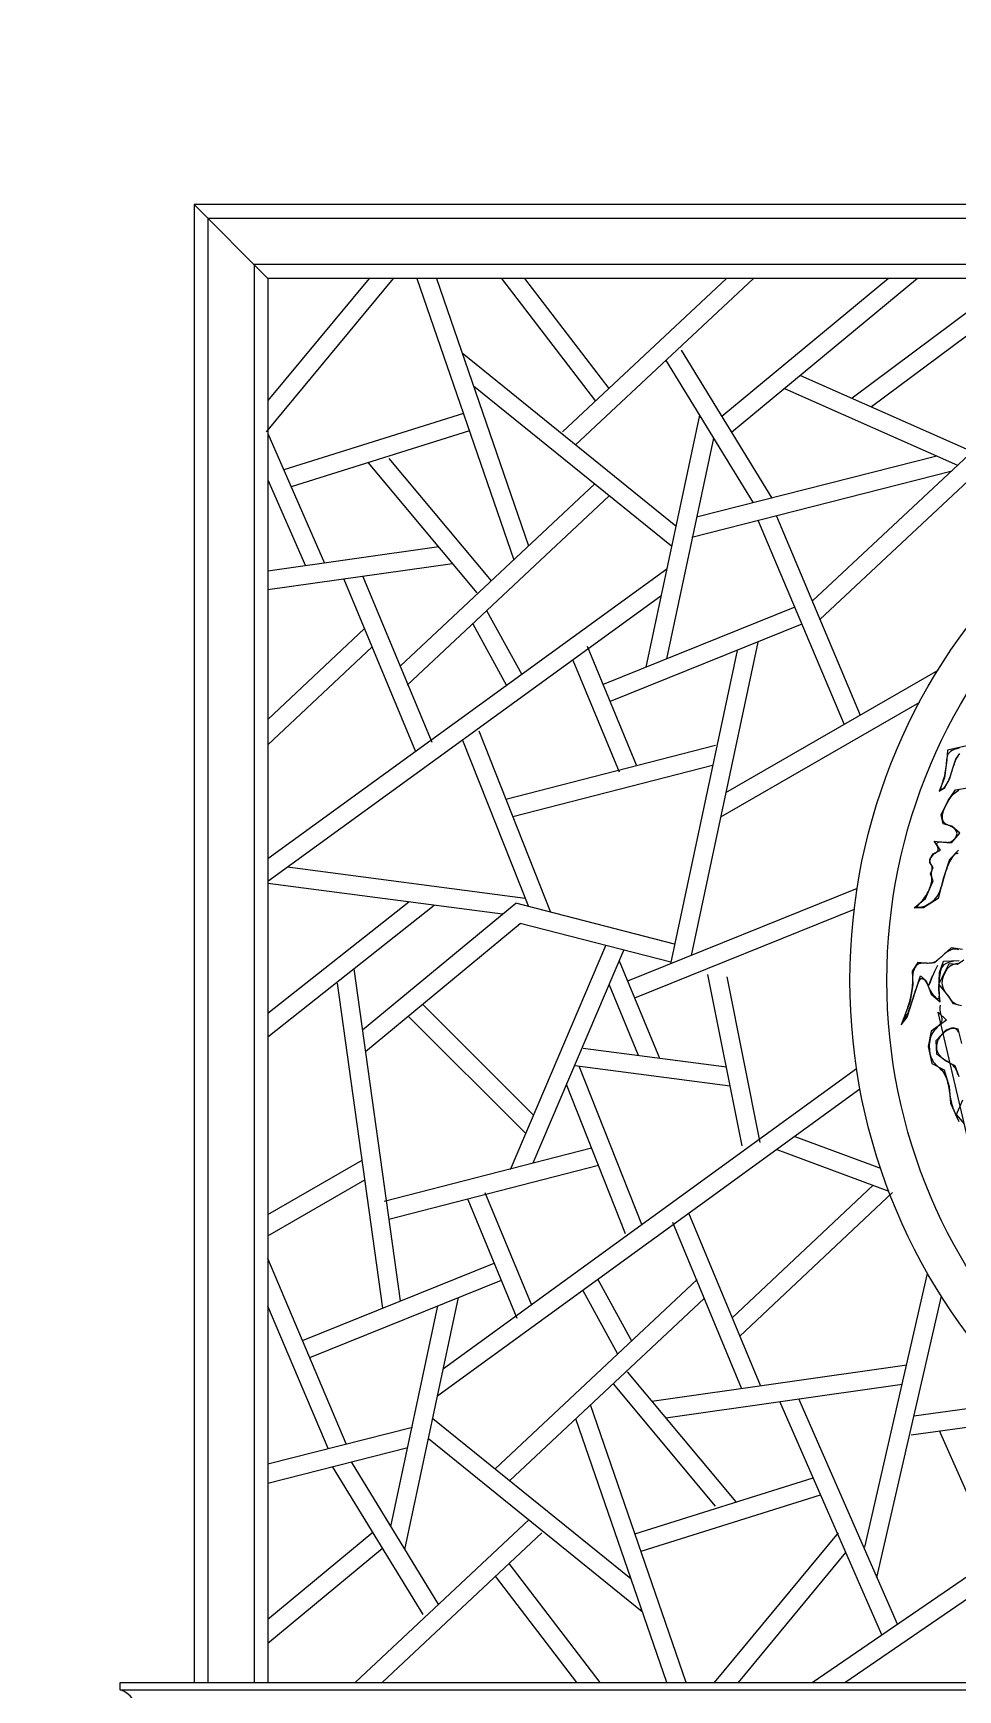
# Model space of a CAD drawing. Header units: metres. Extents: x -5582206 to 1721362, y -2047520 to 6750995.
# Drawn here: x 2381 to 3382, y 1219 to 3013 of the extents above; entities that cross this region are included whole.
import ezdxf

# ---------------------------------------------------------------- set-up
doc = ezdxf.new("R2010")
doc.units = ezdxf.units.M
for name, color, linetype in [('3', 3, 'Continuous'), ('4', 4, 'Continuous'), ('7', 7, 'Continuous')]:
    doc.layers.add(name, color=color, linetype=linetype)

msp = doc.modelspace()

# ---------------------------------------------------------------- linework, layer by layer
at = {"layer": '3'}
for p, q in [((2770.37, 2747.44), (2632.91, 2581.35)), ((2744.41, 2747.44), (2634.88, 2615.1)), ((2796.16, 2747.44), (2901.07, 2442.82)), ((2817.31, 2747.44), (2917.06, 2457.82)), ((2887.53, 2747.44), (2989.29, 2614.53)), ((2912.71, 2747.44), (3003.95, 2628.27)), ((3131.11, 2747.44), (2953.88, 2581.35)), ((3160.36, 2747.44), (2967.56, 2566.76)), ((3306.78, 2747.44), (3126.2, 2597.99)), ((3338.15, 2747.44), (3136.75, 2580.76)), ((3435.83, 2743.5), (3267.2, 2617.66)), ((3450.13, 2729.21), (3288.17, 2608.35)), ((3076.5, 2479.36), (2845.24, 2666.36)), ((3065.22, 2659.35), (3160.02, 2504.41)), ((3082.28, 2669.79), (3180.3, 2509.58)), ((3512.04, 2667.38), (3224.13, 2397.95)), ((3211.31, 2642.47), (3397.23, 2559.93)), ((3526.2, 2653.24), (3232.41, 2378.3)), ((3071.83, 2457.41), (2857.51, 2630.71)), ((3194.1, 2628.22), (3381.37, 2545.09)), ((2846.5, 2601.26), (2652.03, 2540.15)), ((3101.99, 2599.24), (3043.99, 2326.46)), ((2634.88, 2579.41), (2696.13, 2439.21)), ((2853.02, 2582.35), (2660.08, 2521.72)), ((3117.17, 2574.44), (3066.36, 2335.49)), ((2743.56, 2547.95), (2861.05, 2407.13)), ((2765.73, 2552.6), (2876.41, 2419.94)), ((3358.82, 2555.1), (3098.96, 2488.84)), ((2634.88, 2529.45), (2675.57, 2436.31)), ((3374.2, 2538.39), (3093.86, 2466.89)), ((2988.9, 2525.18), (2778.08, 2327.5)), ((3004.2, 2512.11), (2785.65, 2307.18)), ((3165.67, 2485.14), (3258.65, 2264.57)), ((3185.25, 2490.2), (3276.11, 2274.64)), ((2819.7, 2456.69), (2634.88, 2430.55)), ((2834.77, 2438.62), (2634.88, 2410.35)), ((3066.57, 2432.64), (2634.88, 2119.25)), ((2717.19, 2421.99), (2794.7, 2235.28)), ((2737.65, 2424.89), (2812.21, 2245.27)), ((3060.35, 2403.41), (2634.88, 2094.54)), ((2871.63, 2387.8), (2909.58, 2318.68)), ((3205.14, 2391.53), (2997.62, 2307.74)), ((2739.47, 2368.34), (2634.88, 2270.02)), ((2856.57, 2373.68), (2893.27, 2306.83)), ((3212.9, 2373.1), (3005.28, 2289.26)), ((3165, 2353.75), (3092.86, 2014.49)), ((2747.66, 2348.6), (2634.88, 2242.57)), ((2965.01, 2334.2), (3015.1, 2213.29)), ((2980.45, 2349.19), (3033.58, 2220.95)), ((3142.63, 2344.72), (3070.49, 2005.45)), ((3359.88, 2322.95), (3130.3, 2190.53)), ((3340.09, 2288.45), (3124.7, 2164.22)), ((2845.63, 2247.54), (2916.77, 2067.53)), ((2863.16, 2257.61), (2940.72, 2061.36)), ((3119.39, 2241.61), (2892.51, 2183.34)), ((3116.14, 2220.12), (2899.92, 2164.59)), ((2913.38, 2076.11), (2656.07, 2109.92)), ((2888.68, 2059.18), (2634.88, 2092.54)), ((3272.69, 2087.1), (3024.12, 1986.73)), ((2634.88, 1951.94), (2787.25, 2072.51)), ((2634.88, 1926.44), (2814.89, 2068.88)), ((2737.29, 1933.96), (2903.05, 2071.07)), ((3075.02, 2026.74), (2903.05, 2071.07)), ((3269.51, 2064.24), (3031.78, 1968.25)), ((2740.54, 1910.69), (2907.93, 2049.15)), ((3070.85, 2007.16), (2907.93, 2049.15)), ((2897.4, 1782.89), (3000.49, 2025.3)), ((2922.14, 1789.96), (3020.07, 2020.25)), ((2778.21, 1640.43), (2728.06, 2000.17)), ((3015.09, 2008.54), (3058.64, 1903.43)), ((3148.23, 1808.23), (3111.09, 1993.74)), ((3167.85, 1812.16), (3131.95, 1991.41)), ((2759.1, 1632.72), (2710.05, 1984.56)), ((3004.13, 1982.75), (3035.74, 1906.43)), ((2922.33, 1841.51), (2802.09, 1961.61)), ((2913.89, 1821.67), (2786.61, 1948.8)), ((2975.96, 1914.29), (3131.08, 1893.9)), ((2824.86, 1567.36), (3272.04, 1891.99)), ((2966.94, 1895.3), (3135.23, 1873.19)), ((3039.58, 1723.23), (2971.83, 1894.66)), ((2818.65, 1538.13), (3275.75, 1869.97)), ((3022.06, 1713.16), (2958.2, 1874.75)), ((3205.06, 1818.65), (3298.06, 1784.04)), ((2760.85, 1748.53), (2985.29, 1806.18)), ((3185.62, 1804.54), (3306.88, 1759.42)), ((2634.88, 1734.09), (2736.77, 1792.86)), ((2765.82, 1729.16), (2992.7, 1787.43)), ((2634.88, 1711), (2739.75, 1771.49)), ((3137.55, 1622.17), (3290.16, 1765.64)), ((3145.75, 1602.43), (3311.08, 1757.85)), ((2904.77, 1621.58), (2851.64, 1749.82)), ((2920.2, 1636.57), (2870.12, 1757.48)), ((3147.57, 1545.88), (3073, 1725.5)), ((3168.02, 1548.77), (3090.51, 1735.49)), ((2719.54, 1485.63), (2634.88, 1686.46)), ((2672.31, 1597.67), (2879.94, 1681.51)), ((3281.09, 1373.94), (3349, 1670.27)), ((2680.08, 1579.24), (2887.59, 1663.03)), ((2881.02, 1458.66), (3099.57, 1663.59)), ((3013.58, 1582.97), (2975.63, 1652.09)), ((3028.65, 1597.09), (2991.94, 1663.94)), ((2699.97, 1480.57), (2634.88, 1634.97)), ((2768.05, 1396.33), (2818.86, 1635.28)), ((2783.22, 1371.53), (2841.23, 1644.31)), ((2896.31, 1445.58), (3107.14, 1643.27)), ((3294.09, 1341.16), (3363.85, 1645.55)), ((3141.65, 1422.82), (3024.16, 1563.64)), ((3050.44, 1532.14), (3326.28, 1571.16)), ((3119.49, 1418.16), (3008.81, 1550.83)), ((3065.51, 1514.08), (3321.5, 1550.28)), ((3087.64, 1227.44), (2984.15, 1527.95)), ((3299.39, 1279.07), (3189.09, 1531.55)), ((3316.18, 1290.59), (3209.64, 1534.46)), ((3334.2, 1516.18), (3454.44, 1532.79)), ((2813.38, 1513.35), (3027.7, 1340.06)), ((3066.49, 1227.44), (2968.16, 1512.95)), ((3331.03, 1495.56), (3472.96, 1515.16)), ((2634.88, 1463.97), (2791.36, 1503.87)), ((2808.71, 1491.41), (3039.98, 1304.41)), ((3461.47, 1274.71), (3361.79, 1499.8)), ((2634.88, 1443.33), (2786.25, 1481.93)), ((2802.94, 1300.98), (2704.92, 1461.19)), ((2820, 1311.42), (2725.2, 1466.36)), ((3032.2, 1388.42), (3225.13, 1449.05)), ((3038.71, 1369.51), (3233.18, 1430.62)), ((2729.24, 1227.44), (2917.65, 1404.01)), ((2634.88, 1296.01), (2748.47, 1390.01)), ((2758.49, 1227.44), (2931.33, 1389.42)), ((3118.25, 1227.44), (3252.31, 1389.42)), ((2634.88, 1270.05), (2759.01, 1372.78)), ((3144.21, 1227.44), (3260.54, 1368)), ((3224.12, 1227.44), (3422.23, 1363.33)), ((2994.54, 1227.44), (2895.93, 1356.24)), ((2969.35, 1227.44), (2881.26, 1342.5)), ((3259.48, 1227.44), (3430.47, 1344.73)), ((2474.88, 1219.44), (5334.88, 1219.44))]:
    msp.add_line(p, q, dxfattribs=at)
for points in [[(5239.88, 1227.44), (5239.88, 2812.44), (2569.88, 2812.44), (2569.88, 1227.44)], [(5189.88, 1227.44), (5189.88, 2762.44), (2619.88, 2762.44), (2619.88, 1227.44)], [(3391.49, 2241.43), (3370.36, 2236.91), (3369.6, 2226.35), (3367.34, 2206.74), (3361.3, 2192.41), (3367.34, 2195.43), (3372.62, 2205.23), (3376.4, 2217.3), (3379.42, 2227.1), (3383.95, 2233.14)], [(3383.63, 2239.26), (3380.5, 2238.33), (3377.78, 2237.33), (3375.52, 2236.28), (3373.72, 2235.16), (3372.34, 2233.98), (3371.32, 2232.71), (3370.59, 2231.36), (3370.1, 2229.91), (3369.76, 2228.34), (3369.54, 2226.66), (3369.35, 2224.84), (3369.15, 2222.89), (3368.92, 2220.82), (3368.66, 2218.67), (3368.36, 2216.47), (3368.02, 2214.23), (3367.63, 2211.99), (3367.2, 2209.78), (3366.71, 2207.62), (3366.16, 2205.54), (3365.59, 2203.57), (3365.02, 2201.73), (3364.49, 2200.05), (3364.02, 2198.54), (3363.65, 2197.23), (3363.4, 2196.14), (3363.31, 2195.3), (3363.4, 2194.73), (3363.65, 2194.4), (3364.05, 2194.31), (3364.55, 2194.42), (3365.15, 2194.72), (3365.81, 2195.2), (3366.5, 2195.81), (3367.21, 2196.56), (3367.91, 2197.41), (3368.6, 2198.36), (3369.27, 2199.4), (3369.93, 2200.52), (3370.57, 2201.71), (3371.19, 2202.96), (3371.79, 2204.26), (3372.37, 2205.61), (3372.92, 2206.99), (3373.46, 2208.4), (3373.97, 2209.83), (3374.46, 2211.26), (3374.94, 2212.7), (3375.4, 2214.13), (3375.84, 2215.54), (3376.27, 2216.92), (3376.69, 2218.27), (3377.1, 2219.58), (3377.51, 2220.85), (3377.92, 2222.07), (3378.34, 2223.25), (3378.76, 2224.38), (3379.21, 2225.46), (3379.67, 2226.47), (3380.15, 2227.43), (3380.69, 2228.34), (3381.3, 2229.19), (3382, 2229.99)], [(3382.44, 2128.31), (3372.62, 2118.5), (3365.83, 2097.39), (3360.53, 2075.99), (3344.34, 2065.98), (3334.32, 2065.98), (3346.65, 2075.99), (3355.13, 2095.23), (3352.05, 2102.93), (3355.13, 2109.86), (3351.28, 2115.25), (3351.28, 2118.33), (3355.13, 2124.49), (3362.84, 2128.34), (3355.9, 2138.35), (3369.78, 2136.81), (3375.17, 2136.81), (3383.65, 2146.82), (3375.17, 2154.52), (3365.92, 2156.83), (3363.61, 2166.84), (3371.32, 2182.24), (3379.03, 2193.79), (3392.13, 2196.1)], [(3381.88, 2124.72), (3381.18, 2124.91), (3380.37, 2124.8), (3379.46, 2124.4), (3378.47, 2123.7), (3377.43, 2122.75), (3376.36, 2121.54), (3375.27, 2120.11), (3374.18, 2118.46), (3373.12, 2116.62), (3372.11, 2114.6), (3371.14, 2112.43), (3370.21, 2110.12), (3369.32, 2107.7), (3368.46, 2105.19), (3367.64, 2102.62), (3366.84, 2099.99), (3366.08, 2097.34), (3365.33, 2094.68), (3364.58, 2092.05), (3363.8, 2089.45), (3362.98, 2086.92), (3362.08, 2084.47), (3361.09, 2082.14), (3359.97, 2079.93), (3358.71, 2077.88), (3357.29, 2076.01), (3355.73, 2074.31), (3354.07, 2072.78), (3352.34, 2071.43), (3350.57, 2070.24), (3348.79, 2069.21), (3347.05, 2068.35), (3345.37, 2067.64), (3343.78, 2067.1), (3342.33, 2066.71), (3341.03, 2066.47), (3339.92, 2066.39), (3339.04, 2066.47), (3338.41, 2066.71), (3338.07, 2067.1), (3338.05, 2067.64), (3338.36, 2068.35), (3338.97, 2069.21), (3339.82, 2070.22), (3340.87, 2071.38), (3342.07, 2072.7), (3343.36, 2074.16), (3344.69, 2075.77), (3346.01, 2077.53), (3347.28, 2079.42), (3348.47, 2081.42), (3349.57, 2083.48), (3350.57, 2085.56), (3351.45, 2087.63), (3352.19, 2089.63), (3352.78, 2091.54), (3353.2, 2093.31), (3353.46, 2094.91), (3353.56, 2096.35), (3353.56, 2097.65), (3353.48, 2098.83), (3353.35, 2099.91), (3353.22, 2100.93), (3353.12, 2101.88), (3353.08, 2102.81), (3353.12, 2103.71), (3353.23, 2104.61), (3353.39, 2105.49), (3353.57, 2106.35), (3353.75, 2107.2), (3353.89, 2108.02), (3353.97, 2108.83), (3353.98, 2109.61), (3353.88, 2110.37), (3353.69, 2111.1), (3353.44, 2111.8), (3353.14, 2112.48), (3352.82, 2113.13), (3352.49, 2113.74), (3352.19, 2114.32), (3351.92, 2114.87), (3351.71, 2115.38), (3351.56, 2115.87), (3351.47, 2116.34), (3351.44, 2116.81), (3351.47, 2117.28), (3351.56, 2117.77), (3351.71, 2118.29), (3351.92, 2118.85), (3352.19, 2119.45), (3352.52, 2120.08), (3352.91, 2120.75), (3353.37, 2121.43), (3353.88, 2122.12), (3354.45, 2122.8), (3355.08, 2123.47), (3355.77, 2124.11), (3356.52, 2124.72), (3357.29, 2125.31), (3358.05, 2125.9), (3358.76, 2126.5), (3359.39, 2127.13), (3359.89, 2127.81), (3360.24, 2128.55), (3360.4, 2129.37), (3360.34, 2130.28), (3360.13, 2131.25), (3359.82, 2132.25), (3359.5, 2133.24), (3359.22, 2134.18), (3359.06, 2135.06), (3359.09, 2135.82), (3359.37, 2136.43), (3359.96, 2136.87), (3360.81, 2137.16), (3361.88, 2137.32), (3363.1, 2137.38), (3364.41, 2137.35), (3365.77, 2137.28), (3367.1, 2137.17), (3368.36, 2137.07), (3369.5, 2136.99), (3370.54, 2136.95), (3371.48, 2136.96), (3372.36, 2137.05), (3373.2, 2137.23), (3374.02, 2137.52), (3374.84, 2137.93), (3375.69, 2138.48), (3376.57, 2139.18), (3377.46, 2140.01), (3378.33, 2140.95), (3379.12, 2141.98), (3379.81, 2143.06), (3380.35, 2144.18), (3380.7, 2145.32), (3380.82, 2146.44), (3380.7, 2147.53), (3380.34, 2148.57), (3379.77, 2149.57), (3379.04, 2150.51), (3378.17, 2151.4), (3377.19, 2152.21), (3376.14, 2152.96), (3375.04, 2153.63), (3373.93, 2154.21), (3372.82, 2154.74), (3371.73, 2155.24), (3370.68, 2155.73), (3369.67, 2156.23), (3368.72, 2156.78), (3367.85, 2157.4), (3367.08, 2158.12), (3366.41, 2158.95), (3365.86, 2159.89), (3365.43, 2160.95), (3365.12, 2162.11), (3364.95, 2163.38), (3364.91, 2164.74), (3365.02, 2166.2), (3365.28, 2167.74), (3365.69, 2169.37), (3366.24, 2171.06), (3366.91, 2172.8), (3367.67, 2174.58), (3368.52, 2176.36), (3369.42, 2178.14), (3370.36, 2179.89), (3371.32, 2181.6), (3372.28, 2183.25), (3373.28, 2184.84), (3374.31, 2186.35), (3375.42, 2187.77), (3376.62, 2189.1), (3377.94, 2190.33), (3379.4, 2191.44), (3381.02, 2192.45), (3382.81, 2193.32)], [(3386.72, 2020.8), (3374.3, 2022.87), (3362.57, 2011.84), (3356.36, 2006.33), (3348.77, 2005.64), (3338.42, 2007.02), (3332.21, 1997.37), (3332.9, 1982.89), (3330.14, 1964.97), (3320.48, 1939.47), (3326.69, 1947.74), (3335.66, 1976), (3341.18, 1992.54), (3347.39, 1987.03), (3352.91, 1972.55), (3362.57, 1964.28), (3361.19, 1977.38), (3361.88, 1995.99), (3366.02, 2008.4), (3383.27, 2009.09)], [(3382.84, 2020.66), (3381.62, 2021.1), (3380.3, 2021.38), (3378.89, 2021.48), (3377.43, 2021.41), (3375.93, 2021.15), (3374.42, 2020.69), (3372.92, 2020.03), (3371.43, 2019.21), (3369.98, 2018.25), (3368.57, 2017.2), (3367.2, 2016.09), (3365.9, 2014.95), (3364.66, 2013.83), (3363.49, 2012.76), (3362.41, 2011.77), (3361.41, 2010.86), (3360.46, 2010.04), (3359.56, 2009.3), (3358.69, 2008.64), (3357.83, 2008.06), (3356.99, 2007.56), (3356.13, 2007.13), (3355.26, 2006.78), (3354.36, 2006.5), (3353.44, 2006.28), (3352.48, 2006.13), (3351.5, 2006.02), (3350.47, 2005.97), (3349.41, 2005.96), (3348.31, 2005.98), (3347.17, 2006.04), (3346, 2006.1), (3344.82, 2006.14), (3343.63, 2006.14), (3342.45, 2006.07), (3341.3, 2005.9), (3340.18, 2005.61), (3339.11, 2005.18), (3338.11, 2004.58), (3337.18, 2003.82), (3336.32, 2002.91), (3335.55, 2001.86), (3334.86, 2000.69), (3334.26, 1999.41), (3333.76, 1998.03), (3333.36, 1996.56), (3333.07, 1995.02), (3332.86, 1993.4), (3332.72, 1991.71), (3332.63, 1989.96), (3332.57, 1988.14), (3332.51, 1986.26), (3332.43, 1984.32), (3332.33, 1982.32), (3332.17, 1980.26), (3331.95, 1978.15), (3331.67, 1975.96), (3331.31, 1973.7), (3330.87, 1971.35), (3330.34, 1968.91), (3329.72, 1966.36), (3328.99, 1963.71), (3328.17, 1960.95), (3327.29, 1958.15), (3326.38, 1955.4), (3325.5, 1952.76), (3324.69, 1950.34), (3324, 1948.2), (3323.46, 1946.42), (3323.13, 1945.1), (3323.03, 1944.28), (3323.16, 1943.96), (3323.48, 1944.12), (3323.98, 1944.72), (3324.62, 1945.75), (3325.38, 1947.16), (3326.23, 1948.95), (3327.15, 1951.07), (3328.12, 1953.5), (3329.12, 1956.18), (3330.14, 1959.05), (3331.16, 1962.04), (3332.18, 1965.1), (3333.19, 1968.16), (3334.16, 1971.16), (3335.09, 1974.05), (3335.97, 1976.75), (3336.8, 1979.25), (3337.6, 1981.53), (3338.37, 1983.57), (3339.11, 1985.34), (3339.84, 1986.83), (3340.57, 1988.01), (3341.3, 1988.87), (3342.04, 1989.39), (3342.78, 1989.59), (3343.53, 1989.5), (3344.29, 1989.14), (3345.04, 1988.54), (3345.79, 1987.72), (3346.54, 1986.71), (3347.28, 1985.53), (3348.01, 1984.22), (3348.74, 1982.8), (3349.47, 1981.29), (3350.23, 1979.73), (3351.01, 1978.15), (3351.82, 1976.58), (3352.69, 1975.05), (3353.6, 1973.59), (3354.58, 1972.22), (3355.59, 1970.98), (3356.61, 1969.89), (3357.6, 1968.99), (3358.54, 1968.31), (3359.39, 1967.87), (3360.14, 1967.7), (3360.73, 1967.84), (3361.17, 1968.31), (3361.46, 1969.07), (3361.63, 1970.11), (3361.7, 1971.39), (3361.7, 1972.88), (3361.66, 1974.55), (3361.59, 1976.36), (3361.54, 1978.3), (3361.51, 1980.32), (3361.53, 1982.42), (3361.59, 1984.58), (3361.7, 1986.8), (3361.87, 1989.06), (3362.11, 1991.35), (3362.41, 1993.66), (3362.8, 1995.99), (3363.31, 1998.3), (3364.06, 2000.56), (3365.24, 2002.68), (3367, 2004.61), (3369.52, 2006.27), (3372.96, 2007.62), (3377.49, 2008.58), (3383.27, 2009.09)], [(3385.63, 1959.96), (3376.92, 1961.97), (3372.23, 1969.8), (3361.19, 1983.58), (3372.23, 2005.64), (3381.2, 2004.95), (3388.1, 2009.78)], [(3359.81, 2003.57), (3359.81, 2003.57), (3357.98, 1999.91), (3356.56, 1997.03), (3355.42, 1994.69), (3354.47, 1992.63), (3353.57, 1990.6), (3352.63, 1988.35), (3351.53, 1985.64), (3350.15, 1982.2), (3354.29, 1992.54), (3350.15, 1982.2)], [(3382.34, 1960.63), (3381.33, 1961.02), (3380.34, 1961.42), (3379.38, 1961.87), (3378.46, 1962.37), (3377.59, 1962.94), (3376.78, 1963.6), (3376.02, 1964.35), (3375.27, 1965.19), (3374.53, 1966.13), (3373.77, 1967.15), (3372.97, 1968.27), (3372.11, 1969.49), (3371.18, 1970.79), (3370.15, 1972.19), (3369.08, 1973.68), (3368.03, 1975.28), (3367.04, 1976.99), (3366.18, 1978.8), (3365.49, 1980.73), (3365.04, 1982.78), (3364.87, 1984.96), (3365.04, 1987.26), (3365.5, 1989.62), (3366.21, 1991.99), (3367.13, 1994.31), (3368.2, 1996.51), (3369.39, 1998.55), (3370.63, 2000.35), (3371.89, 2001.85), (3373.12, 2003.02), (3374.33, 2003.88), (3375.5, 2004.5), (3376.63, 2004.94), (3377.74, 2005.23), (3378.81, 2005.45), (3379.85, 2005.64), (3380.86, 2005.87), (3381.83, 2006.17)], [(3362.57, 1960.83), (3362.57, 1960.83), (3362.08, 1958.13), (3362.07, 1955.69), (3362.4, 1953.47), (3362.94, 1951.44), (3363.55, 1949.57), (3364.1, 1947.82), (3364.45, 1946.17), (3364.47, 1944.58), (3364.06, 1943.02), (3363.26, 1941.47), (3362.16, 1939.93), (3360.84, 1938.37), (3359.39, 1936.79), (3357.9, 1935.17), (3356.44, 1933.5), (3355.1, 1931.77), (3353.95, 1929.97), (3352.99, 1928.09), (3352.22, 1926.16), (3351.62, 1924.16), (3351.18, 1922.11), (3350.89, 1920.01), (3350.75, 1917.87), (3350.73, 1915.69), (3350.83, 1913.48), (3351.06, 1911.26), (3351.4, 1909.07), (3351.88, 1906.93), (3352.48, 1904.86), (3353.22, 1902.89), (3354.09, 1901.05), (3355.1, 1899.37), (3356.24, 1897.86), (3357.49, 1896.49), (3358.82, 1895.21), (3360.19, 1893.99), (3361.57, 1892.77), (3362.93, 1891.5), (3364.23, 1890.16), (3365.45, 1888.69), (3366.56, 1887.05), (3367.55, 1885.27), (3368.44, 1883.36), (3369.23, 1881.34), (3369.93, 1879.23), (3370.54, 1877.06), (3371.08, 1874.84), (3371.54, 1872.6), (3371.95, 1870.36), (3372.31, 1868.12), (3372.65, 1865.87), (3373, 1863.6), (3373.37, 1861.32), (3373.79, 1859.02), (3374.29, 1856.69), (3374.88, 1854.34), (3375.58, 1851.95), (3376.39, 1849.54), (3377.29, 1847.1), (3378.26, 1844.63), (3379.3, 1842.14), (3380.39, 1839.64), (3381.5, 1837.11), (3382.64, 1834.58)], [(3393.62, 1811.26), (3360.5, 1953.25), (3369.47, 1944.29), (3352.91, 1932.57), (3349.46, 1916.03), (3353.6, 1897.42), (3366.71, 1890.53), (3372.23, 1872.6), (3373.61, 1854.68), (3382.58, 1834.69)], [(3382.95, 1883.03), (3378.93, 1895.07), (3368.22, 1900.42), (3358.84, 1907.78), (3358.17, 1922.5), (3368.89, 1933.87), (3376.25, 1936.55), (3381.61, 1935.21), (3385.63, 1919.15)], [(3381.93, 1885.12), (3381.38, 1886.97), (3380.8, 1888.64), (3380.17, 1890.17), (3379.46, 1891.55), (3378.69, 1892.81), (3377.81, 1893.95), (3376.84, 1894.99), (3375.78, 1895.94), (3374.65, 1896.82), (3373.46, 1897.65), (3372.23, 1898.44), (3370.97, 1899.21), (3369.7, 1899.97), (3368.44, 1900.75), (3367.2, 1901.57), (3365.99, 1902.42), (3364.83, 1903.33), (3363.74, 1904.29), (3362.72, 1905.34), (3361.8, 1906.46), (3360.98, 1907.68), (3360.29, 1909.01), (3359.73, 1910.44), (3359.31, 1911.97), (3359.04, 1913.57), (3358.92, 1915.22), (3358.96, 1916.91), (3359.16, 1918.6), (3359.53, 1920.29), (3360.07, 1921.94), (3360.78, 1923.54), (3361.64, 1925.08), (3362.62, 1926.55), (3363.7, 1927.93), (3364.83, 1929.22), (3366, 1930.41), (3367.18, 1931.48), (3368.33, 1932.42), (3369.43, 1933.23), (3370.49, 1933.92), (3371.49, 1934.49), (3372.46, 1934.94), (3373.38, 1935.3), (3374.26, 1935.57), (3375.11, 1935.76), (3375.92, 1935.88), (3376.7, 1935.93), (3377.45, 1935.89), (3378.17, 1935.75), (3378.86, 1935.49), (3379.53, 1935.08), (3380.17, 1934.5), (3380.79, 1933.73), (3381.39, 1932.76), (3381.96, 1931.56)], [(3388.98, 1832.18), (3380.27, 1842.21), (3386.97, 1858.27)]]:
    msp.add_lwpolyline(points, dxfattribs=at)
for centre, radius, start, end in [((-1930422.04, 3099211.39), 3651783.58, 301.98, 301.98), ((398519.78, -985039.58), 1062480.8, 111.78, 111.78)]:
    msp.add_arc(centre, radius, start, end, dxfattribs=at)
at = {"layer": '4'}
for points in [[(5254.88, 1227.44), (5254.88, 2827.44), (2554.88, 2827.44), (2554.88, 1227.44)], [(5174.88, 1227.44), (5174.88, 2747.44), (2634.88, 2747.44), (2634.88, 1227.44)]]:
    msp.add_lwpolyline(points, dxfattribs=at)
msp.add_lwpolyline([(2504.88, 1177.44), (2498.88, 1177.44), (2498.88, 1183.44, -0.68), (2493.88, 1193.44), (2491.88, 1193.44, 0.37), (2474.88, 1219.44), (2474.88, 1227.44), (2504.88, 1227.44), (5304.88, 1227.44)], format="xyb", dxfattribs=at)
at = {"layer": '7'}
msp.add_line((2634.88, 2747.44), (2554.88, 2827.44), dxfattribs=at)
for radius in [640, 600]:
    msp.add_circle((3904.88, 1987.44), radius, dxfattribs=at)

doc.saveas('drawing.dxf')
